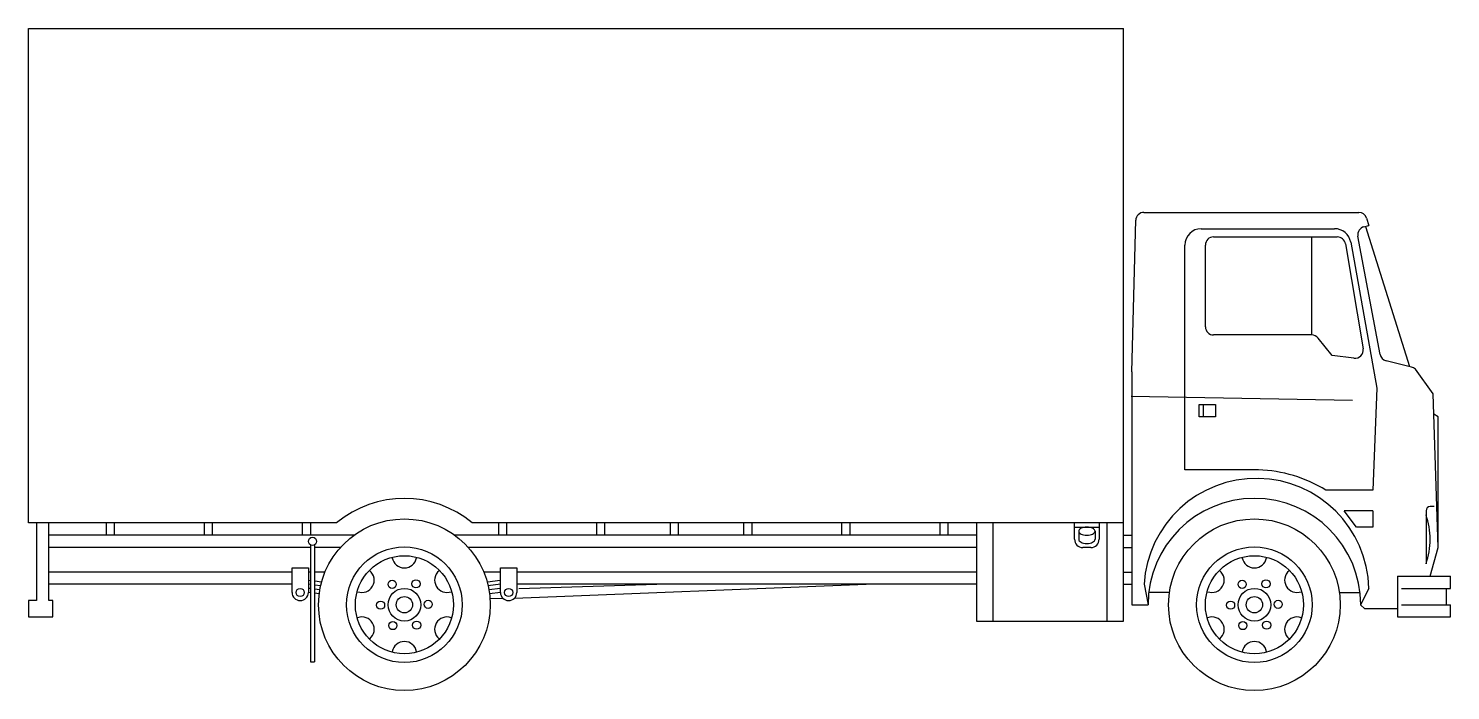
# Model space of a CAD drawing. Header units: millimetres. Extents: x -3126.76 to -3119.8, y 1833.63 to 1836.87.
import ezdxf

# ---------------------------------------------------------------- set-up
doc = ezdxf.new("R2010")
doc.units = ezdxf.units.MM
doc.header["$LTSCALE"] = 10
doc.layers.add('Veículos', color=2, linetype='Continuous')

msp = doc.modelspace()

# ---------------------------------------------------------------- linework, layer by layer
at = {"layer": 'Veículos'}
for p, q in [((-3126.7619, 1836.8673), (-3121.4019, 1836.8673)), ((-3126.7619, 1834.4473), (-3126.7619, 1836.8673)), ((-3121.4019, 1833.9673), (-3121.4019, 1836.8673)), ((-3121.3619, 1835.1873), (-3121.3424, 1835.9283)), ((-3121.3024, 1835.9673), (-3120.2509, 1835.9673)), ((-3120.2129, 1835.9397), (-3120.2011, 1835.9033)), ((-3121.0219, 1835.8873), (-3120.3694, 1835.8873)), ((-3120.9619, 1835.8473), (-3120.3561, 1835.8473)), ((-3120.4811, 1835.3673), (-3120.4811, 1835.8473)), ((-3120.1466, 1835.2725), (-3120.255, 1835.8507)), ((-3120.2259, 1835.8968), (-3120.2011, 1835.9033)), ((-3120.2179, 1835.8989), (-3120.0033, 1835.2127)), ((-3121.1019, 1834.7073), (-3121.1019, 1835.8073)), ((-3121.0019, 1835.4073), (-3121.0019, 1835.8073)), ((-3120.3166, 1835.8135), (-3120.2301, 1835.2997)), ((-3120.2905, 1835.8208), (-3120.1619, 1835.1073)), ((-3120.4811, 1835.3673), (-3120.9619, 1835.3673)), ((-3120.3819, 1835.2673), (-3120.4499, 1835.3523)), ((-3120.2746, 1835.2539), (-3120.3819, 1835.2673)), ((-3119.9926, 1835.21), (-3120.117, 1835.2411)), ((-3121.3619, 1835.1873), (-3121.3619, 1834.0473)), ((-3119.8869, 1835.0793), (-3119.974, 1835.1995)), ((-3120.1619, 1835.1073), (-3120.1819, 1834.6073)), ((-3119.8619, 1834.3273), (-3119.8869, 1835.0793)), ((-3120.2819, 1835.0473), (-3121.3642, 1835.0663)), ((-3121.0319, 1834.9673), (-3121.0319, 1835.0273)), ((-3121.0319, 1835.0273), (-3120.9519, 1835.0273)), ((-3121.0119, 1835.0273), (-3121.0119, 1834.9673)), ((-3120.9519, 1835.0273), (-3120.9519, 1834.9673)), ((-3120.9519, 1834.9673), (-3121.0319, 1834.9673)), ((-3119.8619, 1834.9673), (-3119.8836, 1834.9803)), ((-3119.8619, 1834.3273), (-3119.8619, 1834.9673)), ((-3120.7419, 1834.7073), (-3121.1019, 1834.7073)), ((-3120.1819, 1834.6073), (-3120.412, 1834.6073)), ((-3119.8819, 1834.5273), (-3119.9019, 1834.5273)), ((-3125.2541, 1834.4473), (-3126.7619, 1834.4473)), ((-3126.7219, 1834.4473), (-3126.7219, 1834.0673)), ((-3126.6619, 1834.0673), (-3126.6619, 1834.4473)), ((-3126.3819, 1834.4473), (-3126.3819, 1834.3873)), ((-3126.3419, 1834.4473), (-3126.3419, 1834.3873)), ((-3125.9019, 1834.4473), (-3125.9019, 1834.3873)), ((-3125.8619, 1834.4473), (-3125.8619, 1834.3873)), ((-3125.4219, 1834.4473), (-3125.4219, 1834.3873)), ((-3125.3819, 1834.4473), (-3125.3819, 1834.3873)), ((-3121.4019, 1834.4473), (-3124.5896, 1834.4473)), ((-3124.4619, 1834.4473), (-3124.4619, 1834.3873)), ((-3124.4219, 1834.4473), (-3124.4219, 1834.3873)), ((-3123.9819, 1834.4473), (-3123.9819, 1834.3873)), ((-3123.9419, 1834.4473), (-3123.9419, 1834.3873)), ((-3123.6219, 1834.4473), (-3123.6219, 1834.3873)), ((-3123.5819, 1834.4473), (-3123.5819, 1834.3873)), ((-3123.2619, 1834.4473), (-3123.2619, 1834.3873)), ((-3123.2219, 1834.4473), (-3123.2219, 1834.3873)), ((-3122.7819, 1834.4473), (-3122.7819, 1834.3873)), ((-3122.7419, 1834.4473), (-3122.7419, 1834.3873)), ((-3122.3019, 1834.4473), (-3122.3019, 1834.3873)), ((-3122.2619, 1834.4473), (-3122.2619, 1834.3873)), ((-3122.1219, 1834.4473), (-3122.1219, 1833.9673)), ((-3122.0419, 1834.4473), (-3122.0419, 1833.9673)), ((-3121.6419, 1834.3673), (-3121.6419, 1834.4473)), ((-3121.5219, 1834.4473), (-3121.5219, 1834.3673)), ((-3121.4819, 1833.9673), (-3121.4819, 1834.4473)), ((-3120.2619, 1834.4273), (-3120.3219, 1834.5073)), ((-3120.1819, 1834.5073), (-3120.3219, 1834.5073)), ((-3120.1819, 1834.5073), (-3120.1819, 1834.4273)), ((-3119.9219, 1834.5073), (-3119.9219, 1834.2473)), ((-3125.1685, 1834.3873), (-3126.6619, 1834.3873)), ((-3122.1219, 1834.3873), (-3124.6753, 1834.3873)), ((-3121.6419, 1834.4273), (-3121.5219, 1834.4273)), ((-3121.6219, 1834.4073), (-3121.6219, 1834.3673)), ((-3121.5419, 1834.4073), (-3121.5419, 1834.3673)), ((-3121.4019, 1834.3873), (-3121.3619, 1834.3873)), ((-3120.1819, 1834.4273), (-3120.2619, 1834.4273)), ((-3125.3819, 1834.3273), (-3126.6619, 1834.3273)), ((-3125.3819, 1834.3373), (-3125.3819, 1833.7673)), ((-3125.3619, 1834.3373), (-3125.3619, 1833.7673)), ((-3125.2349, 1834.3273), (-3125.3619, 1834.3273)), ((-3122.1219, 1834.3273), (-3124.6088, 1834.3273)), ((-3121.5619, 1834.3273), (-3121.6019, 1834.3273)), ((-3121.4019, 1834.3273), (-3121.3619, 1834.3273)), ((-3119.9019, 1834.1873), (-3119.8619, 1834.3273)), ((-3125.4719, 1834.2073), (-3126.6619, 1834.2073)), ((-3125.4719, 1834.1073), (-3125.4719, 1834.2273)), ((-3125.4719, 1834.2273), (-3125.3919, 1834.2273)), ((-3125.3919, 1834.2273), (-3125.3919, 1834.1073)), ((-3125.3819, 1834.2073), (-3125.3919, 1834.2073)), ((-3125.3102, 1834.2073), (-3125.3619, 1834.2073)), ((-3124.4519, 1834.2073), (-3124.5335, 1834.2073)), ((-3124.4519, 1834.2273), (-3124.3719, 1834.2273)), ((-3124.4519, 1834.1073), (-3124.4519, 1834.2273)), ((-3124.3719, 1834.2273), (-3124.3719, 1834.1073)), ((-3122.1219, 1834.2073), (-3124.3719, 1834.2073)), ((-3121.4019, 1834.2073), (-3121.3619, 1834.2073)), ((-3120.0619, 1834.1873), (-3120.0619, 1833.9873)), ((-3120.0619, 1834.1873), (-3119.8019, 1834.1873)), ((-3119.8019, 1834.1273), (-3119.8019, 1834.1873)), ((-3125.4719, 1834.1473), (-3126.6619, 1834.1473)), ((-3125.3819, 1834.146), (-3125.3919, 1834.1473)), ((-3125.3819, 1834.126), (-3125.3919, 1834.1273)), ((-3125.3819, 1834.106), (-3125.3919, 1834.1073)), ((-3125.3906, 1834.1672), (-3125.3831, 1834.1662)), ((-3125.3316, 1834.1396), (-3125.3619, 1834.1435)), ((-3125.3355, 1834.1201), (-3125.3619, 1834.1235)), ((-3125.3385, 1834.1005), (-3125.3619, 1834.1035)), ((-3125.3606, 1834.1634), (-3125.328, 1834.1592)), ((-3124.5157, 1834.1592), (-3124.4531, 1834.1672)), ((-3124.4519, 1834.1473), (-3124.5121, 1834.1396)), ((-3124.4519, 1834.1273), (-3124.5082, 1834.1201)), ((-3124.4519, 1834.1073), (-3124.5053, 1834.1005)), ((-3124.3826, 1834.0801), (-3122.6619, 1834.1473)), ((-3122.1219, 1834.1473), (-3124.3719, 1834.1473)), ((-3124.3619, 1834.1273), (-3123.6865, 1834.1473)), ((-3121.4019, 1834.1473), (-3121.3619, 1834.1473)), ((-3121.3019, 1834.1473), (-3121.2819, 1834.0473)), ((-3121.1776, 1834.1073), (-3121.2788, 1834.1073)), ((-3120.3462, 1834.1073), (-3120.245, 1834.1073)), ((-3120.2019, 1834.1273), (-3120.2419, 1834.0473)), ((-3120.0419, 1834.1273), (-3119.8019, 1834.1273)), ((-3119.8219, 1834.0473), (-3119.8219, 1834.1273)), ((-3126.7619, 1834.0673), (-3126.7619, 1833.9873)), ((-3126.7219, 1834.0673), (-3126.7619, 1834.0673)), ((-3126.6419, 1834.0673), (-3126.6619, 1834.0673)), ((-3126.6419, 1833.9873), (-3126.6419, 1834.0673)), ((-3124.503, 1834.0778), (-3124.4401, 1834.079)), ((-3121.3619, 1834.0473), (-3121.2819, 1834.0473)), ((-3120.2219, 1834.0273), (-3120.2419, 1834.0473)), ((-3120.0419, 1834.0473), (-3119.8019, 1834.0473)), ((-3119.8019, 1833.9873), (-3119.8019, 1834.0473)), ((-3126.7619, 1833.9873), (-3126.6419, 1833.9873)), ((-3122.1219, 1833.9673), (-3121.4019, 1833.9673)), ((-3120.0619, 1834.0273), (-3120.2219, 1834.0273)), ((-3120.0619, 1833.9873), (-3119.8019, 1833.9873)), ((-3125.3819, 1833.7673), (-3125.3619, 1833.7673))]:
    msp.add_line(p, q, dxfattribs=at)
msp.add_lwpolyline([(-3121.5819, 1834.4273, 0.051099), (-3121.5981, 1834.4256, 0.064948), (-3121.6102, 1834.4214, 0.104203), (-3121.6194, 1834.4141, 0.174705), (-3121.6219, 1834.4073, 0.174705), (-3121.6194, 1834.4005, 0.104203), (-3121.6102, 1834.3932, 0.064948), (-3121.5981, 1834.3889, 0.051099), (-3121.5819, 1834.3873, 0.051099), (-3121.5657, 1834.3889, 0.064948), (-3121.5536, 1834.3932, 0.104203), (-3121.5443, 1834.4005, 0.174705), (-3121.5419, 1834.4073, 0.174705), (-3121.5443, 1834.4141, 0.104203), (-3121.5536, 1834.4214, 0.064948), (-3121.5657, 1834.4256, 0.051099)], format="xyb", close=True, dxfattribs=at)
msp.add_lwpolyline([(-3121.6219, 1834.3673, 0.174705), (-3121.6194, 1834.3605, 0.104203), (-3121.6102, 1834.3532, 0.064948), (-3121.5981, 1834.3489, 0.051099), (-3121.5819, 1834.3473, 0.051099), (-3121.5657, 1834.3489, 0.064948), (-3121.5536, 1834.3532, 0.104203), (-3121.5443, 1834.3605, 0.174705), (-3121.5419, 1834.3673, 0.174705)], format="xyb", dxfattribs=at)
for centre, radius in [((-3124.9219, 1834.0473), 0.42), ((-3120.7619, 1834.0473), 0.42), ((-3125.3719, 1834.3573), 0.02), ((-3124.9219, 1834.0473), 0.2828), ((-3120.7619, 1834.0473), 0.2828), ((-3124.9219, 1834.0473), 0.24), ((-3120.7619, 1834.0473), 0.24), ((-3124.8653, 1834.1493), 0.02), ((-3120.7053, 1834.1493), 0.02), ((-3125.4319, 1834.1073), 0.02), ((-3124.9819, 1834.1473), 0.02), ((-3124.9219, 1834.0473), 0.08), ((-3124.4119, 1834.1073), 0.02), ((-3120.8219, 1834.1473), 0.02), ((-3120.7619, 1834.0473), 0.08), ((-3125.0385, 1834.0453), 0.02), ((-3124.9219, 1834.0473), 0.04), ((-3124.8053, 1834.0493), 0.02), ((-3120.8785, 1834.0453), 0.02), ((-3120.7619, 1834.0473), 0.04), ((-3120.6453, 1834.0493), 0.02), ((-3124.9785, 1833.9453), 0.02), ((-3124.8619, 1833.9473), 0.02), ((-3120.8185, 1833.9453), 0.02), ((-3120.7019, 1833.9473), 0.02)]:
    msp.add_circle(centre, radius, dxfattribs=at)
for centre, radius, start, end in [((-3121.3024, 1835.9273), 0.04, 90, 178.49256), ((-3120.2509, 1835.9273), 0.04, 18.00416, 90), ((-3121.0219, 1835.8073), 0.08, 90, 180), ((-3120.9619, 1835.8073), 0.04, 90, 180), ((-3120.3694, 1835.8073), 0.08, 9.68879, 90), ((-3120.3561, 1835.8073), 0.04, 8.88066, 90), ((-3120.2157, 1835.8581), 0.04, 104.74356, 190.61966), ((-3120.9619, 1835.4073), 0.04, 180, 270), ((-3120.4811, 1835.3273), 0.04, 38.65981, 90), ((-3120.2696, 1835.2936), 0.04, 262.87498, 8.88066), ((-3120.1073, 1835.2799), 0.04, 190.61966, 255.96376), ((-3120.0023, 1835.1712), 0.04, 45, 75.96376), ((-3120.7523, 1834.1148), 0.5506, 1.30473, 176.61201), ((-3120.7619, 1834.0473), 0.6603, 58.00513, 88.2643), ((-3124.9219, 1834.0473), 0.52, 50.28486, 129.71514), ((-3120.7619, 1834.0473), 0.5204, 0, 180), ((-3119.9019, 1834.5073), 0.02, 90, 180), ((-3120.2719, 1834.3673), 0.37, 341.07536, 18.92464), ((-3121.6019, 1834.3673), 0.04, 180, 270), ((-3121.5619, 1834.3673), 0.04, 270, 0), ((-3124.9219, 1834.2873), 0.06, 189.59407, 350.40593), ((-3120.7619, 1834.2873), 0.06, 189.59407, 350.40593), ((-3125.1297, 1834.1673), 0.06, 249.59407, 50.40593), ((-3124.714, 1834.1673), 0.06, 129.59407, 290.40593), ((-3120.9697, 1834.1673), 0.06, 249.59407, 50.40593), ((-3120.554, 1834.1673), 0.06, 129.59407, 290.40593), ((-3125.4319, 1834.1073), 0.04, 180, 0), ((-3124.4119, 1834.1073), 0.04, 180, 0), ((-3125.1297, 1833.9273), 0.06, 309.59407, 110.40593), ((-3124.714, 1833.9273), 0.06, 69.59407, 230.40593), ((-3120.9697, 1833.9273), 0.06, 309.59407, 110.40593), ((-3120.554, 1833.9273), 0.06, 69.59407, 230.40593), ((-3124.9219, 1833.8073), 0.06, 9.59407, 170.40593), ((-3120.7619, 1833.8073), 0.06, 9.59407, 170.40593)]:
    msp.add_arc(centre, radius, start, end, dxfattribs=at)

doc.saveas('drawing.dxf')
